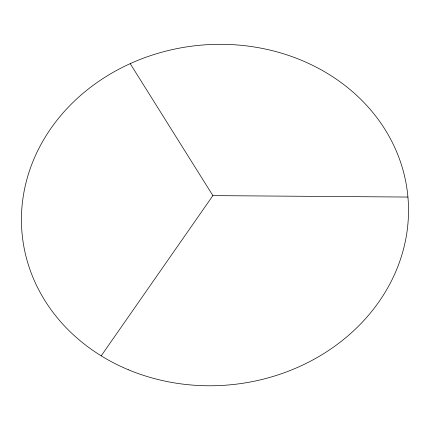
<?xml version="1.0" encoding="UTF-8"?>
<svg xmlns="http://www.w3.org/2000/svg" width="430" height="430" viewBox="0 0 430 430"><rect width="100%" height="100%" fill="white"/><g stroke="black" fill="none" stroke-linecap="round" stroke-linejoin="round"><path stroke-width="0.64" d="M101.195 355.846L212.893 195.612L407.925 197.053M130.204 63.64L212.893 195.612M128.226 369.692A193.796 170.457 -6.1 0 0 408.183 200.369A193.796 170.457 -6.1 0 0 108.51 75.062A193.796 170.457 -6.1 0 0 128.226 369.692"/></g></svg>
